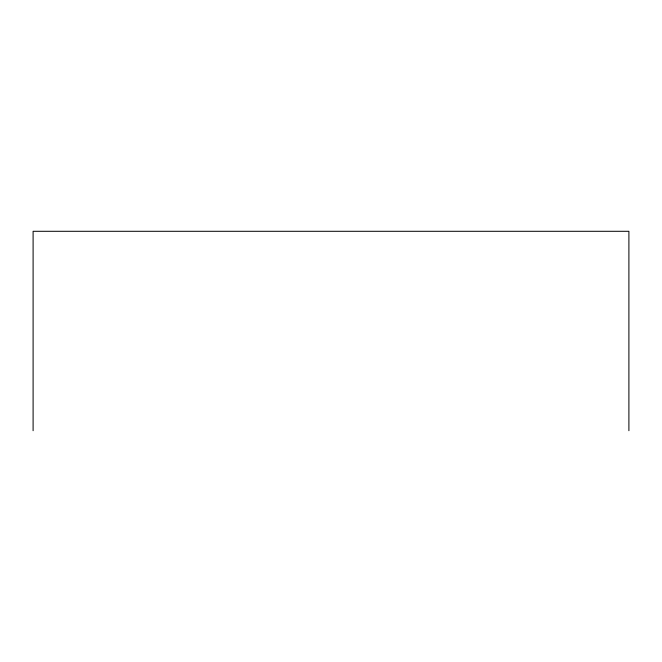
<?xml version="1.0" encoding="UTF-8"?>
<svg xmlns="http://www.w3.org/2000/svg" width="662" height="662" viewBox="0 0 662 662"><rect width="100%" height="100%" fill="white"/><g stroke="black" fill="none" stroke-linecap="round" stroke-linejoin="round"><path stroke-width="0.99" d="M628.9 430.705L628.9 231.295L33.1 231.295L33.1 430.705"/></g></svg>
